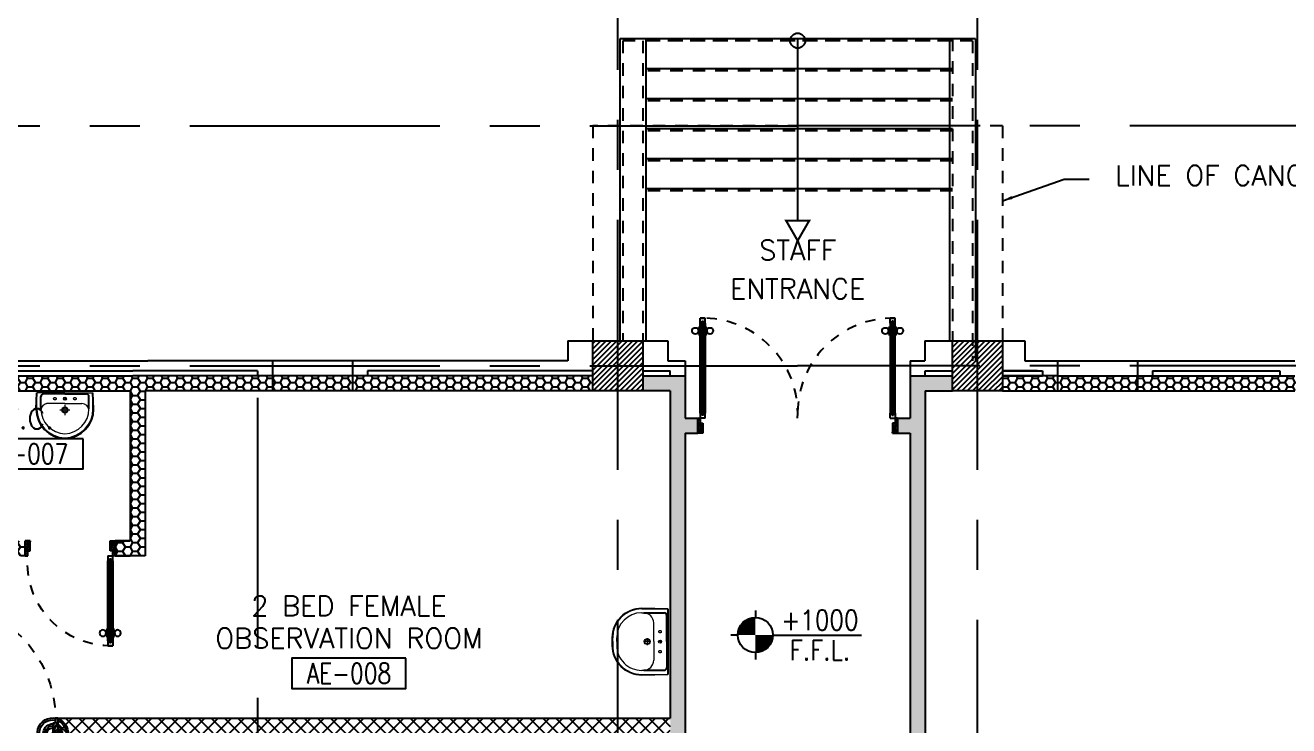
# Model space of a CAD drawing. Extents: x 417866.9 to 417960.2, y 43448 to 43538.2.
# Drawn here: x 417881.97 to 417894.61, y 43522.09 to 43529.1 of the extents above; entities that cross this region are included whole.
import ezdxf
from ezdxf.enums import TextEntityAlignment as Align

# ---------------------------------------------------------------- set-up
doc = ezdxf.new("R2010")
doc.units = 0
doc.header["$MEASUREMENT"] = 0
doc.header["$PDMODE"] = 3
doc.header["$PDSIZE"] = 0.1
for name, pattern in [('CENTERX2', [4, 2.5, -0.5, 0.5, -0.5]), ('DASHED', [0.75, 0.5, -0.25]), ('HIDDEN', [0.375, 0.25, -0.125]), ('HIDDEN2', [0.1875, 0.125, -0.0625])]:
    doc.linetypes.add(name, pattern=pattern)
doc.layers.get('0').update_dxf_attribs({"linetype": 'CONTINUOUS'})
doc.layers.get('DEFPOINTS').update_dxf_attribs({"linetype": 'CONTINUOUS'})
for name, color, linetype in [('AX-DIM', 4, 'CONTINUOUS'), ('AXES', 11, 'CENTERX2'), ('CANOPY-LN', 3, 'CONTINUOUS'), ('COL', 2, 'CONTINUOUS'), ('DOOR', 4, 'CONTINUOUS'), ('DOOR-DIM', 3, 'CONTINUOUS'), ('FIX', 3, 'CONTINUOUS'), ('HAT', 8, 'CONTINUOUS'), ('INSUL', 7, 'CONTINUOUS'), ('LEV-PL', 4, 'CONTINUOUS'), ('PART', 9, 'CONTINUOUS'), ('RM-BOX', 2, 'CONTINUOUS'), ('RM-NAME', 2, 'CONTINUOUS'), ('RM-NO', 2, 'CONTINUOUS'), ('STR', 5, 'CONTINUOUS'), ('WALL', 2, 'CONTINUOUS'), ('WallType', 11, 'CONTINUOUS'), ('WallType2', 3, 'CONTINUOUS'), ('WIN', 5, 'CONTINUOUS')]:
    doc.layers.add(name, color=color, linetype=linetype)
doc.styles.add('ROMANS', font='ROMANS.shx', dxfattribs={"width": 0.6})
doc.styles.add('S', font='ROMANS.SHX')
doc.dimstyles.new('STANDARD in', dxfattribs={"dimtxt": 0.2, "dimasz": 0.1, "dimexe": 0.07, "dimexo": 0.05, "dimgap": 0.1, "dimtad": 1, "dimdec": 0, "dimlfac": 1000, "dimzin": 0, "dimdsep": 46, "dimtxsty": 'ROMANS', "dimblk": 'ARCHTICK', "dimcen": 0.05, "dimdle": 0.05, "dimclrd": 4, "dimclre": 4, "dimclrt": 2, "dimadec": 0, "dimazin": 0, "dimtfac": 1, "dimtdec": 0, "dimtmove": 2, "dimatfit": 3, "dimfxl": 0, "dimtolj": 1, "dimtzin": 0, "dimarcsym": 0})
pattern_1 = [(0, (0, 0), (0.075, 0.04330127), [0.05, -0.1]), (120, (0, 0), (-0.074999999836, 0.043301270284), [0.05, -0.1]), (60, (0, 0), (1.64e-10, 0.086602540284), [-0.1, 0.05])]
pattern_2 = [(0, (0, 0), (0.075, 0.04330127), [0.05, -0.1]), (120, (0, 0), (-0.074999999836, 0.043301270284), [0.05, -0.1]), (60, (0, 0), (1.64e-10, 0.086602540284), [-0.1, 0.05])]

# ---------------------------------------------------------------- blocks, each defined once
blk = doc.blocks.new('A$C010A25D0')
at = {"layer": 'DOOR', "color": 0, "linetype": 'ByBlock'}
for p, q in [((0, 2031), (0, 1981)), ((0, 1981), (0, 2031)), ((50, 2031), (0, 2031)), ((50, 2031), (50, 2014)), ((83, 2031), (83, 2038)), ((173, 2038), (83, 2038)), ((95, 2038), (95, 2047)), ((95, 2047), (160, 2047)), ((95, 2038), (160, 2038)), ((160, 2038), (160, 2047)), ((173, 2031), (173, 2038)), ((950, 2014), (950, 2031)), ((950, 2031), (1000, 2031)), ((1000, 2056), (1000, 2031)), ((1000, 2056), (1150, 2056)), ((1000, 1981), (1000, 2031)), ((1000, 2031), (1050, 2031)), ((1050, 2031), (1050, 2006)), ((1150, 2006), (1150, 2056)), ((50, 1981), (0, 1981)), ((30, 2014), (30, 1998)), ((50, 2014), (30, 2014)), ((50, 1998), (30, 1998)), ((50, 1998), (50, 1981)), ((83, 1981), (83, 1974)), ((173, 1974), (83, 1974)), ((95, 1974), (95, 1965)), ((95, 1974), (160, 1974)), ((95, 1965), (160, 1965)), ((160, 1974), (160, 1965)), ((173, 1981), (173, 1974)), ((970, 2014), (950, 2014)), ((950, 1981), (950, 1998)), ((950, 1998), (970, 1998)), ((1000, 1981), (950, 1981)), ((970, 1998), (970, 2014)), ((1050, 2006), (1150, 2006)), ((50, 131), (0, 131)), ((0, 131), (0, 81)), ((0, 81), (0, 131)), ((50, 114), (50, 131)), ((173, 138), (83, 138)), ((83, 131), (83, 138)), ((95, 147), (160, 147)), ((95, 138), (95, 147)), ((95, 138), (160, 138)), ((160, 138), (160, 147)), ((173, 131), (173, 138)), ((1000, 131), (950, 131)), ((950, 131), (950, 114)), ((1000, 131), (1000, 81)), ((50, 81), (0, 81)), ((50, 114), (30, 114)), ((30, 98), (30, 114)), ((50, 98), (30, 98)), ((50, 81), (50, 98)), ((83, 81), (83, 74)), ((173, 74), (83, 74)), ((95, 74), (160, 74)), ((95, 74), (95, 65)), ((95, 65), (160, 65)), ((160, 74), (160, 65)), ((173, 81), (173, 74)), ((950, 114), (970, 114)), ((970, 98), (950, 98)), ((950, 98), (950, 81)), ((950, 81), (1000, 81)), ((970, 114), (970, 98)), ((1000, 56), (1000, 81)), ((1000, 81), (1050, 81)), ((1000, 56), (1150, 56)), ((1050, 81), (1050, 106)), ((1050, 106), (1150, 106)), ((1150, 106), (1150, 56))]:
    blk.add_line(p, q, dxfattribs=at)
at = {"layer": 'DOOR', "linetype": 'ByBlock'}
for p, q in [((950, 2031), (50, 2031)), ((950, 2014), (50, 2014)), ((950, 1998), (50, 1998)), ((50, 1981), (950, 1981)), ((50, 131), (950, 131)), ((950, 114), (50, 114)), ((950, 98), (50, 98)), ((950, 81), (50, 81)), ((1150, 56), (1000, 56))]:
    blk.add_line(p, q, dxfattribs=at)
at = {"layer": 'DOOR', "color": 9, "linetype": 'ByBlock'}
for p, q in [((1150, 2006), (1037, 2056)), ((1150, 2006), (1110, 2056)), ((1150, 2006), (1050, 2019)), ((1150, 106), (1037, 56)), ((1150, 106), (1050, 93)), ((1150, 106), (1110, 56))]:
    blk.add_line(p, q, dxfattribs=at)
at = {"layer": 'DOOR', "color": 0, "linetype": 'ByBlock'}
for centre in [(128, 2079), (128, 1932), (128, 179), (128, 32)]:
    blk.add_circle(centre, 32.4, dxfattribs=at)
at = {"layer": 'DOOR', "linetype": 'HIDDEN', "ltscale": 0.5}
for centre, start, end in [((951, 2006), 178.494, 272.9568), ((951, 106), 87.0432, 181.506)]:
    blk.add_arc(centre, 951, start, end, dxfattribs=at)
at = {"layer": 'DOOR', "color": 9, "linetype": 'ByBlock'}
for centre, radius, start, end in [((1150, 2006), 154, 161.1053, 166.2858), ((1150, 2006), 134, 158.1598, 169.28), ((1150, 2006), 114, 154.0838, 167.3774), ((1150, 2006), 94.4, 148.0182, 180), ((1150, 2006), 74.4, 137.7764, 180), ((1150, 2006), 54.4, 113.2074, 180), ((1150, 2006), 34.4, 90, 180), ((1150, 2006), 14.4, 90, 180), ((1150, 106), 154, 193.7142, 198.8947), ((1150, 106), 134, 190.72, 201.8402), ((1150, 106), 114, 192.6226, 205.9162), ((1150, 106), 94.4, 180, 211.9818), ((1150, 106), 74.4, 180, 222.2236), ((1150, 106), 54.4, 180, 246.7926), ((1150, 106), 34.4, 180, 270), ((1150, 106), 14.4, 180, 270)]:
    blk.add_arc(centre, radius, start, end, dxfattribs=at)
at = {"layer": 'WALL'}
blk.add_line((1000, 56), (1150, 56), dxfattribs=at)
blk = doc.blocks.new('*X55')
at = {"color": 0}
for p, q in [((80579, 69548), (81032, 70001)), ((80579, 69601), (80979, 70001)), ((80579, 69654), (80926, 70001)), ((80579, 69707), (80873, 70001)), ((80579, 69760), (80820, 70001)), ((80579, 69814), (80767, 70001)), ((80579, 69867), (80714, 70001)), ((80579, 69920), (80661, 70001)), ((80579, 69973), (80608, 70001)), ((80585, 69501), (81079, 69995)), ((80638, 69501), (81079, 69942)), ((80691, 69501), (81079, 69889)), ((80744, 69501), (81079, 69836)), ((80797, 69501), (81079, 69783)), ((80850, 69501), (81079, 69730)), ((80903, 69501), (81079, 69677)), ((80956, 69501), (81079, 69624)), ((81009, 69501), (81079, 69571)), ((81062, 69501), (81079, 69518))]:
    blk.add_line(p, q, dxfattribs=at)
blk = doc.blocks.new('*X125')
at = {"color": 0}
for p, q in [((196689, 69515), (197174, 70001)), ((196689, 69568), (197121, 70001)), ((196689, 69621), (197068, 70001)), ((196689, 69675), (197015, 70001)), ((196689, 69728), (196962, 70001)), ((196689, 69781), (196909, 70001)), ((196689, 69834), (196856, 70001)), ((196689, 69887), (196803, 70001)), ((196689, 69940), (196750, 70001)), ((196689, 69993), (196697, 70001)), ((196727, 69501), (197189, 69962)), ((196780, 69501), (197189, 69909)), ((196833, 69501), (197189, 69856)), ((196886, 69501), (197189, 69803)), ((196939, 69501), (197189, 69750)), ((196992, 69501), (197189, 69697)), ((197045, 69501), (197189, 69644)), ((197098, 69501), (197189, 69591)), ((197151, 69501), (197189, 69538))]:
    blk.add_line(p, q, dxfattribs=at)
blk = doc.blocks.new('_ARCHTICK')
at = {"color": 0, "linetype": 'ByBlock', "const_width": 0.15}
blk.add_lwpolyline([(-0.5, -0.5), (0.5, 0.5)], dxfattribs=at)
blk = doc.blocks.new('*D434')
at = {"layer": 'AX-DIM', "color": 4, "lineweight": -2}
for p, q in [((417873.497, 43534.597), (417873.497, 43537.15)), ((417948.187, 43526.662), (417948.187, 43537.15)), ((417873.447, 43537.08), (417948.237, 43537.08))]:
    blk.add_line(p, q, dxfattribs=at)
at = {"layer": 'DEFPOINTS', "color": 0}
for p in [(417948.187, 43537.08), (417873.497, 43534.547), (417948.187, 43526.612)]:
    blk.add_point(p, dxfattribs=at)
at = {"layer": 'AX-DIM', "color": 4, "lineweight": -2, "xscale": 0.1, "yscale": 0.1, "zscale": 0.1, "rotation": 180}
blk.add_blockref('_ARCHTICK', (417873.497, 43537.08), dxfattribs=at)
at = {"layer": 'AX-DIM', "color": 4, "lineweight": -2, "xscale": 0.1, "yscale": 0.1, "zscale": 0.1}
blk.add_blockref('_ARCHTICK', (417948.187, 43537.08), dxfattribs=at)
at = {"layer": 'AX-DIM', "color": 2, "insert": (417910.842, 43537.28), "char_height": 0.2, "attachment_point": 5, "style": 'ROMANS'}
blk.add_mtext('\\A1;74690', dxfattribs=at)
blk = doc.blocks.new('RM1')
at = {"layer": 'RM-BOX'}
blk.add_lwpolyline([(570, -200), (-570, -200), (-570, -500), (570, -500)], close=True, dxfattribs=at)
at = {"layer": 'RM-NAME', "style": 'ROMANS'}
for tag, p in [('ROOMNAME1', (0, 324)), ('ROOMNAME2', (0, 0))]:
    blk.add_attdef(tag, text='', height=200, dxfattribs=at).set_placement(p, align=Align.MIDDLE)
at = {"layer": 'RM-NO', "style": 'ROMANS', "width": 0.8}
blk.add_attdef('ROOMNO', text='', height=200, dxfattribs=at).set_placement((0, -350), align=Align.MIDDLE)
blk = doc.blocks.new('LAV1')
at = {"layer": 'FIX', "linetype": 'DASHED', "lineweight": 20, "ltscale": 0.05}
for p, q in [((0, 170), (0, 270)), ((0, 170), (0, 270)), ((50, 220), (-50, 220))]:
    blk.add_line(p, q, dxfattribs=at)
at = {"layer": 'FIX', "linetype": 'ByBlock', "ltscale": 0.3}
for p, q in [((-287, 210), (-280, 50)), ((-240, 210), (-240, 85)), ((240, 210), (240, 85)), ((287, 210), (280, 50)), ((0, 60), (-215, 60)), ((0, 60), (215, 60))]:
    blk.add_line(p, q, dxfattribs=at)
at = {"layer": 'FIX', "linetype": 'Continuous', "lineweight": 20}
for p, q in [((-280, 210), (-280, 50)), ((0, 155), (-170, 155)), ((0, 155), (170, 155)), ((280, 210), (280, 50)), ((0, 50), (-280, 50)), ((0, 50), (-247, 50)), ((0, 50), (280, 50)), ((0, 50), (247, 50))]:
    blk.add_line(p, q, dxfattribs=at)
at = {"layer": 'FIX', "lineweight": 20}
for p, q in [((16, 107), (-15, 107)), ((0, 92), (0, 123))]:
    blk.add_line(p, q, dxfattribs=at)
for centre, radius in [((0, 220), 29.5), ((0, 220), 22.5), ((0, 107), 15.5)]:
    blk.add_circle(centre, radius, dxfattribs=at)
at = {"layer": 'FIX', "linetype": 'HIDDEN', "lineweight": 20, "ltscale": 0.05}
for centre in [(-100, 107), (100, 107)]:
    blk.add_circle(centre, 12.4, dxfattribs=at)
at = {"layer": 'FIX', "linetype": 'ByBlock', "ltscale": 0.3}
for centre, radius, start, end in [((5, 212), 292, 90.9964, 180.3903), ((-5, 212), 292, 359.6097, 89.0036), ((-215, 85), 25, 180, 270), ((215, 85), 25, 270, 0)]:
    blk.add_arc(centre, radius, start, end, dxfattribs=at)
at = {"layer": 'FIX', "linetype": 'Continuous', "lineweight": 20}
for centre, radius, start, end in [((5, 212), 285, 91.0202, 180.4), ((5, 212), 245, 91.1813, 180.4657), ((-5, 212), 285, 359.6, 88.9798), ((-5, 212), 245, 359.5343, 88.8187), ((-170, 225), 70, 180, 270), ((170, 225), 70, 270, 0)]:
    blk.add_arc(centre, radius, start, end, dxfattribs=at)
blk = doc.blocks.new('LEV1')
at = {"layer": 'LEV-PL'}
for p, q in [((0, 245), (0, 175)), ((-175, 0), (-245, 0)), ((175, 0), (1061, 0)), ((0, -175), (0, -245))]:
    blk.add_line(p, q, dxfattribs=at)
at = {"layer": 'LEV-PL', "const_width": 175}
for points in [[(-88, 0, -0.414214), (0, 88, -1)], [(88, 0, -0.414214), (0, -88, -1)]]:
    blk.add_lwpolyline(points, format="xyb", dxfattribs=at)
at = {"layer": 'LEV-PL'}
blk.add_circle((0, 0), 175, dxfattribs=at)
at = {"layer": 'LEV-PL', "color": 4, "style": 'S', "width": 0.85}
for tag, p in [('+0000', (646, 50)), ('F.F.L.', (646, -250))]:
    blk.add_attdef(tag, text='', height=200, dxfattribs=at).set_placement(p, align=Align.CENTER)
blk = doc.blocks.new('LAV-003')
at = {"layer": 'FIX', "linetype": 'ByBlock'}
blk.add_line((-328, -25), (328, -25), dxfattribs=at)
at = {"layer": 'FIX', "linetype": 'Continuous', "lineweight": 20}
for p, q in [((-328, -285), (-328, -25)), ((328, -285), (328, -25)), ((0, -165), (-187, -165)), ((0, -165), (187, -165)), ((-288, -285), (-288, -265)), ((287, -285), (287, -265)), ((0, -535), (-38, -535)), ((0, -575), (-38, -575)), ((0, -535), (38, -535)), ((0, -575), (38, -575))]:
    blk.add_line(p, q, dxfattribs=at)
at = {"layer": 'FIX', "linetype": 'ByBlock', "ltscale": 0.3}
for p, q in [((-288, -265), (-288, -60)), ((0, -35), (-262, -35)), ((0, -35), (262, -35)), ((287, -265), (287, -60))]:
    blk.add_line(p, q, dxfattribs=at)
at = {"layer": 'FIX', "lineweight": 20}
for p, q in [((-16, -101), (15, -101)), ((0, -85), (0, -116))]:
    blk.add_line(p, q, dxfattribs=at)
at = {"layer": 'FIX', "linetype": 'DASHED', "lineweight": 20, "ltscale": 0.04}
for p, q in [((-36, -230), (37, -230)), ((0, -194), (0, -266))]:
    blk.add_line(p, q, dxfattribs=at)
at = {"layer": 'FIX', "linetype": 'Continuous', "lineweight": 20}
blk.add_lwpolyline([(295, -25), (0, -25), (-328, -25), (-334, -285, 0.414214), (-38, -582), (0, -582), (38, -582, 0.414214), (334, -285), (328, -25), (0, -25)], format="xyb", dxfattribs=at)
at = {"layer": 'FIX', "linetype": 'HIDDEN', "lineweight": 20, "ltscale": 0.05}
for centre in [(-100, -101), (100, -101)]:
    blk.add_circle(centre, 12.4, dxfattribs=at)
at = {"layer": 'FIX', "lineweight": 20}
for centre, radius in [((0, -101), 15.5), ((0, -230), 29.5), ((0, -230), 22.5)]:
    blk.add_circle(centre, radius, dxfattribs=at)
at = {"layer": 'FIX', "linetype": 'ByBlock', "ltscale": 0.3}
for centre, start, end in [((-262, -60), 90, 180), ((262, -60), 0, 90)]:
    blk.add_arc(centre, 25, start, end, dxfattribs=at)
at = {"layer": 'FIX', "linetype": 'Continuous', "lineweight": 20}
for centre, radius, start, end in [((-187, -265), 100, 90, 180), ((187, -265), 100, 0, 90), ((-38, -285), 290, 180, 270), ((-38, -285), 250, 180, 270), ((38, -285), 290, 270, 0), ((38, -285), 250, 270, 0)]:
    blk.add_arc(centre, radius, start, end, dxfattribs=at)
blk = doc.blocks.new('DOOR100')
at = {"layer": 'DOOR', "color": 7, "linetype": 'ByBlock'}
for p, q in [((-75, 1250), (-75, 1300)), ((-75, 1300), (-25, 1300)), ((-25, 1300), (-75, 1300)), ((-58, 1250), (-58, 1270)), ((-42, 1270), (-58, 1270)), ((-42, 1250), (-42, 1270)), ((-25, 1250), (-25, 1300)), ((-91, 1205), (-91, 1140)), ((-82, 1205), (-91, 1205)), ((-82, 1140), (-91, 1140)), ((-82, 1128), (-82, 1218)), ((-75, 1218), (-82, 1218)), ((-82, 1205), (-82, 1140)), ((-58, 1250), (-75, 1250)), ((-25, 1250), (-42, 1250)), ((-25, 1218), (-18, 1218)), ((-18, 1128), (-18, 1218)), ((-18, 1205), (-18, 1140)), ((-18, 1205), (-9, 1205)), ((-18, 1140), (-9, 1140)), ((-9, 1205), (-9, 1140)), ((-75, 1128), (-82, 1128)), ((-25, 1128), (-18, 1128)), ((-1200, 0), (-1200, 150)), ((-1200, 150), (-1175, 150)), ((-1200, 150), (-1200, 0)), ((-1175, 150), (-1175, 100)), ((-75, 200), (-58, 200)), ((-75, 150), (-75, 200)), ((-75, 150), (-25, 150)), ((-58, 200), (-58, 180)), ((-58, 180), (-42, 180)), ((-42, 200), (-25, 200)), ((-42, 180), (-42, 200)), ((-25, 200), (-25, 150)), ((0, 150), (-25, 150)), ((-25, 150), (-25, 100)), ((0, 0), (0, 150)), ((0, 150), (0, 0)), ((-1150, 0), (-1200, 114)), ((-1150, 0), (-1200, 40)), ((-1150, 0), (-1200, 0)), ((-1175, 100), (-1150, 100)), ((-1150, 0), (-1163, 100)), ((-1150, 100), (-1150, 0)), ((-50, 0), (0, 114)), ((-50, 100), (-50, 0)), ((-50, 0), (-37, 100)), ((-25, 100), (-50, 100)), ((-50, 0), (0, 40)), ((-50, 0), (0, 0))]:
    blk.add_line(p, q, dxfattribs=at)
at = {"layer": 'DOOR', "linetype": 'ByBlock'}
for p, q in [((-75, 1250), (-75, 200)), ((-58, 200), (-58, 1250)), ((-42, 200), (-42, 1250)), ((-25, 200), (-25, 1250))]:
    blk.add_line(p, q, dxfattribs=at)
at = {"layer": 'DOOR', "color": 7, "linetype": 'ByBlock'}
for centre in [(-124, 1173), (24, 1173)]:
    blk.add_circle(centre, 32.4, dxfattribs=at)
at = {"layer": 'DOOR', "linetype": 'HIDDEN', "ltscale": 0.5}
blk.add_arc((-25, 150), 1150, 90, 180, dxfattribs=at)
at = {"layer": 'DOOR', "color": 7, "linetype": 'ByBlock'}
for centre, radius, start, end in [((-1150, 0), 154, 103.7142, 108.8947), ((-1150, 0), 134, 100.72, 111.8402), ((-50, 0), 134, 68.1598, 79.28), ((-50, 0), 154, 71.1053, 76.2858), ((-1150, 0), 94.4, 90, 121.9818), ((-1150, 0), 74.4, 90, 132.2236), ((-1150, 0), 54.4, 90, 156.7926), ((-1150, 0), 34.4, 90, 180), ((-1150, 0), 14.4, 90, 180), ((-50, 0), 94.4, 58.0182, 90), ((-50, 0), 74.4, 47.7764, 90), ((-50, 0), 54.4, 23.2074, 90), ((-50, 0), 34.4, 0, 90), ((-50, 0), 14.4, 0, 90), ((-50, 0), 114, 64.0838, 77.3774)]:
    blk.add_arc(centre, radius, start, end, dxfattribs=at)
blk = doc.blocks.new('DOOR90')
at = {"layer": 'DOOR', "color": 7, "linetype": 'ByBlock'}
for p, q in [((-150, 0), (0, 0)), ((-150, 0), (-150, -25)), ((0, -50), (-114, 0)), ((0, -50), (-40, 0)), ((0, -50), (0, 0)), ((-1000, -25), (-1050, -25)), ((-1050, -75), (-1050, -25)), ((-1050, -25), (-1050, -75)), ((-1000, -75), (-1050, -75)), ((-1000, -42), (-1020, -42)), ((-1020, -42), (-1020, -58)), ((-1000, -58), (-1020, -58)), ((-1000, -25), (-1000, -42)), ((-1000, -58), (-1000, -75)), ((-878, -18), (-968, -18)), ((-968, -25), (-968, -18)), ((-968, -75), (-968, -82)), ((-878, -82), (-968, -82)), ((-955, -9), (-890, -9)), ((-955, -18), (-955, -9)), ((-955, -18), (-890, -18)), ((-955, -82), (-890, -82)), ((-955, -82), (-955, -91)), ((-955, -91), (-890, -91)), ((-890, -18), (-890, -9)), ((-890, -82), (-890, -91)), ((-878, -25), (-878, -18)), ((-878, -75), (-878, -82)), ((-200, -25), (-150, -25)), ((-200, -42), (-200, -25)), ((-180, -42), (-200, -42)), ((-200, -58), (-180, -58)), ((-200, -75), (-200, -58)), ((-150, -75), (-200, -75)), ((-180, -58), (-180, -42)), ((-150, -25), (-100, -25)), ((-150, -75), (-150, -25)), ((-100, -25), (-100, -50)), ((0, -50), (-100, -37)), ((-100, -50), (0, -50)), ((-150, -875), (-100, -875)), ((-150, -900), (-150, -875)), ((0, -850), (-114, -900)), ((-100, -875), (-100, -850)), ((0, -850), (-100, -863)), ((-100, -850), (0, -850)), ((0, -850), (-40, -900)), ((0, -850), (0, -900)), ((-150, -900), (0, -900)), ((0, -900), (-150, -900))]:
    blk.add_line(p, q, dxfattribs=at)
at = {"layer": 'DOOR', "linetype": 'ByBlock'}
for p, q in [((-200, -25), (-1000, -25)), ((-200, -42), (-1000, -42)), ((-200, -58), (-1000, -58)), ((-1000, -75), (-200, -75))]:
    blk.add_line(p, q, dxfattribs=at)
at = {"layer": 'DOOR', "color": 7, "linetype": 'ByBlock'}
for centre in [(-923, 24), (-923, -124)]:
    blk.add_circle(centre, 32.4, dxfattribs=at)
for centre, radius, start, end in [((0, -50), 154, 161.1053, 166.2858), ((0, -50), 94.4, 148.0182, 180), ((0, -50), 134, 158.1598, 169.28), ((0, -50), 114, 154.0838, 167.3774), ((0, -50), 74.4, 137.7764, 180), ((0, -50), 54.4, 113.2074, 180), ((0, -50), 34.4, 90, 180), ((0, -50), 14.4, 90, 180), ((0, -850), 134, 190.72, 201.8402), ((0, -850), 94.4, 180, 211.9818), ((0, -850), 74.4, 180, 222.2236), ((0, -850), 54.4, 180, 246.7926), ((0, -850), 34.4, 180, 270), ((0, -850), 14.4, 180, 270), ((0, -850), 154, 193.7142, 198.8947)]:
    blk.add_arc(centre, radius, start, end, dxfattribs=at)
at = {"layer": 'DOOR', "linetype": 'HIDDEN', "ltscale": 0.5}
blk.add_arc((-222, -50), 828, 178.2701, 275.003, dxfattribs=at)

msp = doc.modelspace()

# ---------------------------------------------------------------- hatches: boundary and pattern name
at = {"layer": 'WallType'}
h = msp.add_hatch(dxfattribs=at)
h.set_pattern_fill('ANSI37', color=256, scale=0.75, style=0)
h.set_pattern_definition([(45, (0, 0), (-0.066291260736, 0.066291260736), []), (135, (0, 0), (-0.066291260736, -0.066291260736), [])])
h.paths.add_polyline_path([(417888.4216, 43522.1693), (417882.2966, 43522.1693), (417882.2966, 43522.0193), (417883.0216, 43522.0193), (417883.0216, 43521.8684), (417883.1716, 43521.8684), (417883.1716, 43522.0193), (417888.4216, 43522.0193)])
at = {"layer": 'WallType2'}
h = msp.add_hatch(dxfattribs=at)
h.set_pattern_fill('HONEY', color=256, scale=0.4, style=0)
h.set_pattern_definition(pattern_2)
h.paths.add_polyline_path([(417884.4716, 43525.5943), (417883.0466, 43525.5943), (417880.9466, 43525.5943), (417880.9466, 43525.4443), (417883.0216, 43525.4443), (417884.4716, 43525.4443)])
h = msp.add_hatch(dxfattribs=at)
h.set_pattern_fill('HONEY', color=256, scale=0.4, style=0)
h.set_pattern_definition(pattern_2)
edge = h.paths.add_edge_path()
edge.add_line((417888.5716, 43524.6634), (417888.5716, 43525.0193))
edge.add_line((417888.5716, 43525.0193), (417888.6966, 43525.0193))
edge.add_line((417888.6966, 43525.0193), (417888.6966, 43525.1693))
edge.add_line((417888.6966, 43525.1693), (417888.5716, 43525.1693))
edge.add_line((417888.5716, 43525.1693), (417888.5716, 43525.5943))
edge.add_line((417888.5716, 43525.5943), (417888.1466, 43525.5943))
edge.add_line((417888.1466, 43525.5943), (417888.1466, 43525.4443))
edge.add_line((417888.1466, 43525.4443), (417888.4216, 43525.4443))
edge.add_line((417888.4216, 43525.4443), (417888.4216, 43522.1693))
edge.add_line((417888.4216, 43522.1693), (417888.4216, 43518.5943))
edge.add_line((417888.4216, 43518.5943), (417888.4216, 43518.3943))
edge.add_line((417888.4216, 43518.3943), (417888.1466, 43518.3943))
edge.add_line((417888.1466, 43518.3943), (417888.1466, 43518.2443))
edge.add_line((417888.1466, 43518.2443), (417888.4216, 43518.2443))
edge.add_line((417888.4216, 43518.2443), (417888.4216, 43517.2572))
edge.add_line((417888.4216, 43517.2572), (417888.4216, 43514.3451))
edge.add_line((417888.4216, 43514.3451), (417888.4216, 43513.7693))
edge.add_line((417888.4216, 43513.7693), (417887.6337, 43513.7693))
edge.add_line((417887.6337, 43513.7693), (417885.2716, 43513.7693))
edge.add_line((417885.2716, 43513.7693), (417885.2716, 43513.6193))
edge.add_line((417885.2716, 43513.6193), (417885.9216, 43513.6193))
edge.add_line((417885.9216, 43513.6193), (417885.9216, 43511.5443))
edge.add_line((417885.9216, 43511.5443), (417883.1716, 43511.5443))
edge.add_line((417883.1716, 43511.5443), (417883.1716, 43512.5693))
edge.add_line((417883.1716, 43512.5693), (417883.0216, 43512.5693))
edge.add_line((417883.0216, 43512.5693), (417883.0216, 43511.2443))
edge.add_line((417883.0216, 43511.2443), (417883.1716, 43511.2443))
edge.add_line((417883.1716, 43511.2443), (417883.1716, 43511.3943))
edge.add_line((417883.1716, 43511.3943), (417886.2216, 43511.3943))
edge.add_line((417886.2216, 43511.3943), (417886.2216, 43511.5443))
edge.add_line((417886.2216, 43511.5443), (417886.0716, 43511.5443))
edge.add_line((417886.0716, 43511.5443), (417886.0716, 43513.6193))
edge.add_line((417886.0716, 43513.6193), (417888.4216, 43513.6193))
edge.add_line((417888.4216, 43513.6193), (417888.4216, 43512.2477))
edge.add_line((417888.4216, 43512.2477), (417888.4216, 43512.2477))
edge.add_ellipse((417888.3486, 43512.2477), major_axis=(-0.0516, 0.0516), ratio=1, start_angle=225, end_angle=225.01672, ccw=False)
edge.add_line((417888.4216, 43512.2477), (417888.4216, 43511.986))
edge.add_line((417888.4216, 43511.986), (417888.4216, 43511.986))
edge.add_ellipse((417888.3486, 43511.986), major_axis=(0.0516, 0.0516), ratio=1, start_angle=314.98328, end_angle=315, ccw=False)
edge.add_line((417888.4216, 43511.986), (417888.4216, 43511.5443))
edge.add_line((417888.4216, 43511.5443), (417888.1466, 43511.5443))
edge.add_line((417888.1466, 43511.5443), (417888.1466, 43511.3943))
edge.add_line((417888.1466, 43511.3943), (417888.4216, 43511.3943))
edge.add_line((417888.4216, 43511.3943), (417888.4216, 43511.1943))
edge.add_line((417888.4216, 43511.1943), (417888.1466, 43511.1943))
edge.add_line((417888.1466, 43511.1943), (417888.1466, 43511.0443))
edge.add_line((417888.1466, 43511.0443), (417888.4216, 43511.0443))
edge.add_line((417888.4216, 43511.0443), (417888.4216, 43507.7693))
edge.add_line((417888.4216, 43507.7693), (417887.2966, 43507.7693))
edge.add_line((417887.2966, 43507.7693), (417883.1716, 43507.7693))
edge.add_line((417883.1716, 43507.7693), (417883.1716, 43510.0443))
edge.add_line((417883.1716, 43510.0443), (417883.0216, 43510.0443))
edge.add_line((417883.0216, 43510.0443), (417883.0216, 43508.9693))
edge.add_line((417883.0216, 43508.9693), (417882.8841, 43508.9693))
edge.add_line((417882.8841, 43508.9693), (417882.8841, 43508.8193))
edge.add_line((417882.8841, 43508.8193), (417883.0216, 43508.8193))
edge.add_line((417883.0216, 43508.8193), (417883.0216, 43507.6193))
edge.add_line((417883.0216, 43507.6193), (417886.6216, 43507.6193))
edge.add_line((417886.6216, 43507.6193), (417886.6216, 43507.3943))
edge.add_line((417886.6216, 43507.3943), (417886.7716, 43507.3943))
edge.add_line((417886.7716, 43507.3943), (417886.7716, 43507.6193))
edge.add_line((417886.7716, 43507.6193), (417888.5716, 43507.6193))
edge.add_line((417888.5716, 43507.6193), (417888.5716, 43508.8193))
edge.add_line((417888.5716, 43508.8193), (417888.7966, 43508.8193))
edge.add_line((417888.7966, 43508.8193), (417888.7966, 43508.9693))
edge.add_line((417888.7966, 43508.9693), (417888.5716, 43508.9693))
edge.add_line((417888.5716, 43508.9693), (417888.5716, 43524.6634))
h = msp.add_hatch(dxfattribs=at)
h.set_pattern_fill('HONEY', color=256, scale=0.4, style=0)
h.set_pattern_definition(pattern_2)
h.paths.add_polyline_path([(417885.2716, 43525.5943), (417884.4716, 43525.5943), (417884.4716, 43525.4443), (417885.2716, 43525.4443)])
h = msp.add_hatch(dxfattribs=at)
h.set_pattern_fill('HONEY', color=256, scale=0.4, style=0)
h.set_pattern_definition(pattern_2)
h.paths.add_polyline_path([(417887.6466, 43525.5943), (417885.2716, 43525.5943), (417885.2716, 43525.4443), (417887.6466, 43525.4443)])
h = msp.add_hatch(dxfattribs=at)
h.set_pattern_fill('HONEY', color=256, scale=0.4, style=0)
h.set_pattern_definition(pattern_1)
h.paths.add_polyline_path([(417890.9716, 43525.4443), (417891.2466, 43525.4443), (417891.2466, 43525.5943), (417890.8216, 43525.5943), (417890.8216, 43525.1693), (417890.6966, 43525.1693), (417890.6966, 43525.0193), (417890.8216, 43525.0193), (417890.8216, 43516.0193), (417892.0966, 43516.0193), (417892.5466, 43516.0193), (417892.5466, 43515.8693), (417892.6966, 43515.8693), (417892.6966, 43516.1693), (417890.9716, 43516.1693), (417890.9716, 43518.2443), (417891.2466, 43518.2443), (417891.2466, 43518.3943), (417890.9716, 43518.3943), (417890.9716, 43518.5943), (417891.2466, 43518.5943), (417891.2466, 43518.7443), (417890.9716, 43518.7443)])
h = msp.add_hatch(dxfattribs=at)
h.set_pattern_fill('HONEY', color=256, scale=0.4, style=0)
h.set_pattern_definition(pattern_1)
h.paths.add_polyline_path([(417892.2966, 43525.5943), (417891.7466, 43525.5943), (417891.7466, 43525.4443), (417892.2966, 43525.4443)])
h.paths.add_polyline_path([(417893.0966, 43525.5943), (417892.2966, 43525.5943), (417892.2966, 43525.4443), (417893.0966, 43525.4443)])
h = msp.add_hatch(dxfattribs=at)
h.set_pattern_fill('HONEY', color=256, scale=0.4, style=0)
h.set_pattern_definition(pattern_1)
h.paths.add_polyline_path([(417894.6678, 43525.5943), (417893.0966, 43525.5943), (417893.0966, 43525.4443), (417894.6678, 43525.4443)])
h.paths.add_polyline_path([(417895.4678, 43525.5943), (417894.6678, 43525.5943), (417894.6678, 43525.4443), (417895.4678, 43525.4443)])
h = msp.add_hatch(dxfattribs=at)
h.set_pattern_fill('HONEY', color=256, scale=0.4, style=0)
h.set_pattern_definition(pattern_2)
h.paths.add_polyline_path([(417881.9716, 43523.9443), (417880.9466, 43523.9443), (417880.9466, 43525.4443), (417880.7966, 43525.4443), (417880.7966, 43523.7943), (417881.5361, 43523.7943), (417881.9716, 43523.7943)])
h.paths.add_polyline_path([(417883.1716, 43525.4443), (417883.0216, 43525.4443), (417883.0216, 43523.9443), (417882.8716, 43523.9443), (417882.8716, 43523.7943), (417883.0216, 43523.7943), (417883.1716, 43523.7943)])

# ---------------------------------------------------------------- linework, layer by layer
at = {"layer": 'AXES'}
for p, q in [((417887.8966, 43448.6529), (417887.8966, 43537.5491)), ((417891.4966, 43448.6529), (417891.4966, 43537.5491)), ((417867.6171, 43528.0943), (417889.6966, 43528.0943)), ((417959.5194, 43528.0943), (417889.6966, 43528.0943)), ((417867.6171, 43525.6943), (417889.6966, 43525.6943)), ((417959.5194, 43525.6943), (417889.6966, 43525.6943)), ((417884.2966, 43466.8743), (417884.2966, 43525.4443))]:
    msp.add_line(p, q, dxfattribs=at)
at = {"layer": 'CANOPY-LN', "linetype": 'HIDDEN2'}
for p, q in [((417887.6466, 43528.0943), (417887.6466, 43525.9443)), ((417891.7466, 43528.0943), (417887.6466, 43528.0943)), ((417891.7466, 43528.0943), (417891.7466, 43525.9443))]:
    msp.add_line(p, q, dxfattribs=at)
at = {"layer": 'COL'}
for points in [[(417887.6466, 43525.4443), (417887.6466, 43525.9443), (417888.1466, 43525.9443), (417888.1466, 43525.4443)], [(417891.2466, 43525.4443), (417891.2466, 43525.9443), (417891.7466, 43525.9443), (417891.7466, 43525.4443)]]:
    msp.add_lwpolyline(points, close=True, dxfattribs=at)
at = {"layer": 'FIX', "color": 32, "linetype": 'ByBlock', "ltscale": 0.3}
for p, q in [((417882.0809, 43525.2613), (417882.0879, 43525.4213)), ((417882.1279, 43525.2613), (417882.1279, 43525.3863)), ((417882.3679, 43525.4113), (417882.1529, 43525.4113)), ((417882.3679, 43525.4113), (417882.5829, 43525.4113)), ((417882.6079, 43525.2613), (417882.6079, 43525.3863)), ((417882.6549, 43525.2613), (417882.6479, 43525.4213))]:
    msp.add_line(p, q, dxfattribs=at)
at = {"layer": 'FIX', "linetype": 'Continuous', "lineweight": 20}
for p, q in [((417882.0879, 43525.2613), (417882.0879, 43525.4213)), ((417882.3679, 43525.4213), (417882.0879, 43525.4213)), ((417882.3679, 43525.4213), (417882.1205, 43525.4213)), ((417882.3679, 43525.4213), (417882.6479, 43525.4213)), ((417882.3679, 43525.4213), (417882.6152, 43525.4213)), ((417882.6479, 43525.2613), (417882.6479, 43525.4213)), ((417882.3679, 43525.3163), (417882.1979, 43525.3163)), ((417882.3679, 43525.3163), (417882.5379, 43525.3163))]:
    msp.add_line(p, q, dxfattribs=at)
at = {"layer": 'FIX', "color": 32, "lineweight": 20}
for p, q in [((417882.3679, 43525.3794), (417882.3679, 43525.3483)), ((417882.3522, 43525.3638), (417882.3833, 43525.3638))]:
    msp.add_line(p, q, dxfattribs=at)
at = {"layer": 'FIX', "color": 32, "linetype": 'DASHED', "lineweight": 20, "ltscale": 0.05}
for p, q in [((417882.3183, 43525.2513), (417882.4183, 43525.2513)), ((417882.3683, 43525.3013), (417882.3683, 43525.2013)), ((417882.3683, 43525.3013), (417882.3683, 43525.2013))]:
    msp.add_line(p, q, dxfattribs=at)
at = {"layer": 'FIX', "lineweight": 20}
for centre, radius in [((417882.3679, 43525.3638), 0.0155), ((417882.3683, 43525.2513), 0.0295), ((417882.3683, 43525.2513), 0.0225)]:
    msp.add_circle(centre, radius, dxfattribs=at)
at = {"layer": 'FIX', "color": 32, "linetype": 'HIDDEN', "lineweight": 20, "ltscale": 0.05}
for centre in [(417882.2679, 43525.3638), (417882.4679, 43525.3638)]:
    msp.add_circle(centre, 0.0124, dxfattribs=at)
at = {"layer": 'FIX', "color": 32, "linetype": 'ByBlock', "ltscale": 0.3}
for centre, radius, start, end in [((417882.1529, 43525.3863), 0.025, 90, 180), ((417882.5829, 43525.3863), 0.025, 0, 90), ((417882.3729, 43525.2593), 0.2921, 179.60965, 269.00362), ((417882.3628, 43525.2593), 0.2921, 270.99638, 0.39035)]:
    msp.add_arc(centre, radius, start, end, dxfattribs=at)
at = {"layer": 'FIX', "linetype": 'Continuous', "lineweight": 20}
for centre, radius, start, end in [((417882.3729, 43525.2593), 0.2851, 179.60002, 268.97983), ((417882.3729, 43525.2593), 0.2451, 179.53434, 268.81866), ((417882.1979, 43525.2463), 0.07, 90, 180), ((417882.3628, 43525.2593), 0.2851, 271.02017, 0.39998), ((417882.3628, 43525.2593), 0.2451, 271.18134, 0.46566), ((417882.5379, 43525.2463), 0.07, 0, 90)]:
    msp.add_arc(centre, radius, start, end, dxfattribs=at)
at = {"layer": 'INSUL'}
for p, q in [((417880.9466, 43525.6443), (417883.0466, 43525.6443)), ((417884.2928, 43525.6443), (417883.0466, 43525.6443)), ((417884.2928, 43525.6443), (417884.2928, 43525.5943)), ((417887.6466, 43525.6443), (417885.3928, 43525.6443)), ((417885.3928, 43525.6443), (417885.3928, 43525.5943)), ((417888.1466, 43525.6443), (417888.4216, 43525.6443)), ((417888.1466, 43525.6443), (417888.4216, 43525.6443)), ((417888.1466, 43525.6443), (417888.4216, 43525.6443)), ((417888.4216, 43525.5943), (417888.4216, 43525.6443)), ((417888.4216, 43525.5943), (417888.4216, 43525.6443)), ((417888.4216, 43525.5943), (417888.4216, 43525.6443)), ((417888.4216, 43525.5943), (417888.4216, 43525.6443)), ((417890.9716, 43525.5943), (417890.9716, 43525.6443)), ((417890.9716, 43525.6443), (417891.2466, 43525.6443)), ((417890.9716, 43525.6443), (417891.2466, 43525.6443)), ((417890.9716, 43525.5943), (417890.9716, 43525.6443)), ((417890.9716, 43525.5943), (417890.9716, 43525.6443)), ((417891.7466, 43525.6443), (417892.1466, 43525.6443)), ((417892.0966, 43525.6443), (417891.7466, 43525.6443)), ((417892.1466, 43525.6443), (417892.1466, 43525.5943)), ((417893.2466, 43525.6443), (417894.5178, 43525.6443)), ((417893.2466, 43525.6443), (417893.2466, 43525.5943)), ((417894.5178, 43525.6443), (417894.5178, 43525.5943)), ((417880.9466, 43525.5943), (417883.0466, 43525.5943)), ((417884.4428, 43525.5943), (417883.0466, 43525.5943)), ((417887.6466, 43525.5943), (417885.2428, 43525.5943)), ((417888.1466, 43525.5943), (417888.4216, 43525.5943)), ((417888.1466, 43525.5943), (417888.4216, 43525.5943)), ((417888.1466, 43525.5943), (417888.5716, 43525.5943)), ((417890.8216, 43525.5943), (417891.2466, 43525.5943)), ((417890.9716, 43525.5943), (417891.2466, 43525.5943)), ((417891.7466, 43525.5943), (417892.1466, 43525.5943)), ((417892.2966, 43525.5943), (417891.7466, 43525.5943)), ((417893.0966, 43525.5943), (417894.6678, 43525.5943))]:
    msp.add_line(p, q, dxfattribs=at)
at = {"layer": 'STR'}
for p, q in [((417887.9166, 43528.9643), (417887.9166, 43525.9443)), ((417891.4766, 43528.9643), (417887.9166, 43528.9643)), ((417888.1766, 43528.9643), (417888.1766, 43525.9443)), ((417891.2466, 43528.9643), (417888.1766, 43528.9643)), ((417889.6966, 43528.9643), (417889.6966, 43527.1443)), ((417891.2166, 43528.9643), (417891.2166, 43525.9443)), ((417891.4766, 43528.9643), (417891.4766, 43525.7443)), ((417891.2466, 43528.6643), (417888.1766, 43528.6643)), ((417891.2466, 43528.6643), (417888.1766, 43528.6643)), ((417891.2466, 43528.3643), (417888.1766, 43528.3643)), ((417891.2466, 43528.3643), (417888.1766, 43528.3643)), ((417891.2466, 43528.0643), (417888.1766, 43528.0643)), ((417891.2466, 43528.0643), (417888.1766, 43528.0643)), ((417891.2466, 43527.7643), (417888.1766, 43527.7643)), ((417891.2466, 43527.7643), (417888.1766, 43527.7643)), ((417891.2466, 43527.4643), (417888.1766, 43527.4643)), ((417891.2466, 43527.4643), (417888.1766, 43527.4643))]:
    msp.add_line(p, q, dxfattribs=at)
at = {"layer": 'STR', "linetype": 'HIDDEN2'}
for p, q in [((417887.9466, 43528.9443), (417887.9466, 43525.9443)), ((417891.4466, 43528.9443), (417887.9466, 43528.9443)), ((417888.1466, 43528.9443), (417888.1466, 43525.9443)), ((417891.2466, 43528.9443), (417888.1466, 43528.9443)), ((417891.2466, 43528.9643), (417891.2466, 43525.9443)), ((417891.4466, 43528.9443), (417891.4466, 43525.7443)), ((417891.2466, 43528.6443), (417888.1466, 43528.6443)), ((417891.2466, 43528.6443), (417888.1466, 43528.6443)), ((417891.2466, 43528.3443), (417888.1466, 43528.3443)), ((417891.2466, 43528.3443), (417888.1466, 43528.3443)), ((417891.2466, 43528.0443), (417888.1466, 43528.0443)), ((417891.2466, 43528.0443), (417888.1466, 43528.0443)), ((417891.2466, 43527.7443), (417888.1466, 43527.7443)), ((417891.2466, 43527.7443), (417888.1466, 43527.7443)), ((417891.2466, 43527.4443), (417888.1466, 43527.4443)), ((417891.2466, 43527.4443), (417888.1466, 43527.4443))]:
    msp.add_line(p, q, dxfattribs=at)
at = {"layer": 'STR', "color": 2, "linetype": 'HIDDEN2'}
for p, q in [((417887.6466, 43528.0943), (417887.6466, 43525.9443)), ((417891.7466, 43528.0943), (417891.7466, 43525.9443))]:
    msp.add_line(p, q, dxfattribs=at)
at = {"layer": 'STR', "const_width": 0.0215}
msp.add_lwpolyline([(417889.8121, 43527.1443), (417889.5811, 43527.1443), (417889.6966, 43526.9443)], close=True, dxfattribs=at)
msp.add_lwpolyline([(417889.8121, 43527.1443), (417889.5811, 43527.1443), (417889.6966, 43526.9443)], close=True, dxfattribs=at)
msp.add_lwpolyline([(417889.8121, 43527.1443), (417889.5811, 43527.1443), (417889.6966, 43526.9443)], close=True, dxfattribs=at)
msp.add_lwpolyline([(417889.8121, 43527.1443), (417889.5811, 43527.1443), (417889.6966, 43526.9443)], close=True, dxfattribs=at)
at = {"layer": 'STR'}
msp.add_circle((417889.6966, 43528.9443), 0.075, dxfattribs=at)
msp.add_circle((417889.6966, 43528.9443), 0.075, dxfattribs=at)
at = {"layer": 'WALL'}
for p, q in [((417887.3966, 43525.9443), (417887.3966, 43525.7443)), ((417887.3966, 43525.9443), (417888.3966, 43525.9443)), ((417888.3966, 43525.9443), (417888.3966, 43525.7443)), ((417890.9678, 43525.9443), (417890.9678, 43525.7443)), ((417890.9678, 43525.9443), (417891.9678, 43525.9443)), ((417891.9678, 43525.9443), (417891.9678, 43525.7443)), ((417881.1966, 43525.7443), (417883.1966, 43525.7443)), ((417884.4428, 43525.7443), (417883.1966, 43525.7443)), ((417884.4428, 43525.7443), (417884.4428, 43525.4443)), ((417884.4428, 43525.7443), (417884.4428, 43525.4443)), ((417887.3966, 43525.7443), (417885.2428, 43525.7443)), ((417885.2428, 43525.7443), (417885.2428, 43525.4443)), ((417885.2428, 43525.7443), (417885.2428, 43525.4443)), ((417888.3966, 43525.7443), (417888.5716, 43525.7443)), ((417888.5716, 43525.7443), (417888.5716, 43525.1693)), ((417888.5716, 43525.7443), (417888.5716, 43525.1693)), ((417890.8216, 43525.7443), (417890.9678, 43525.7443)), ((417890.8216, 43525.7443), (417890.8216, 43525.1693)), ((417890.8216, 43525.7443), (417890.8216, 43525.1693)), ((417891.9678, 43525.7443), (417892.2966, 43525.7443)), ((417892.2966, 43525.7443), (417892.2966, 43525.4443)), ((417893.0966, 43525.7443), (417894.6678, 43525.7443)), ((417893.0966, 43525.7443), (417893.0966, 43525.4443)), ((417880.9466, 43525.4443), (417883.0216, 43525.4443)), ((417883.0216, 43525.4443), (417883.0216, 43523.9443)), ((417884.4428, 43525.4443), (417883.1716, 43525.4443)), ((417883.1716, 43525.4443), (417883.1716, 43523.7943)), ((417887.6466, 43525.4443), (417885.2428, 43525.4443)), ((417888.4216, 43525.4443), (417888.1466, 43525.4443)), ((417888.4216, 43525.4443), (417888.1466, 43525.4443)), ((417888.4216, 43525.4443), (417888.1466, 43525.4443)), ((417888.4216, 43525.4443), (417888.4216, 43522.1693)), ((417888.4216, 43525.4443), (417888.4216, 43522.1693)), ((417888.4216, 43525.4443), (417888.4216, 43522.1693)), ((417890.9716, 43525.4443), (417890.9716, 43518.7443)), ((417890.9716, 43525.4443), (417891.2466, 43525.4443)), ((417890.9716, 43525.4443), (417891.2466, 43525.4443)), ((417891.7466, 43525.4443), (417892.2966, 43525.4443)), ((417893.0966, 43525.4443), (417894.6678, 43525.4443)), ((417888.5716, 43525.1693), (417888.6966, 43525.1693)), ((417888.5716, 43525.1693), (417888.6966, 43525.1693)), ((417888.5716, 43525.1693), (417888.6966, 43525.1693)), ((417888.6966, 43525.1693), (417888.6966, 43525.0193)), ((417888.6966, 43525.1693), (417888.6966, 43525.0193)), ((417888.6966, 43525.1693), (417888.6966, 43525.0193)), ((417888.6966, 43525.1693), (417888.6966, 43525.0193)), ((417890.6966, 43525.1693), (417890.6966, 43525.0193)), ((417890.6966, 43525.1693), (417890.8216, 43525.1693)), ((417890.6966, 43525.1693), (417890.8216, 43525.1693)), ((417890.6966, 43525.1693), (417890.6966, 43525.0193)), ((417890.6966, 43525.1693), (417890.6966, 43525.0193)), ((417890.6966, 43525.1693), (417890.6966, 43525.0193)), ((417888.5716, 43525.0193), (417888.5716, 43508.9693)), ((417888.5716, 43525.0193), (417888.5716, 43508.9693)), ((417888.5716, 43525.0193), (417888.6966, 43525.0193)), ((417888.5716, 43525.0193), (417888.6966, 43525.0193)), ((417888.5716, 43525.0193), (417888.5716, 43508.9693)), ((417888.5716, 43525.0193), (417888.6966, 43525.0193)), ((417890.6966, 43525.0193), (417890.8216, 43525.0193)), ((417890.6966, 43525.0193), (417890.8216, 43525.0193)), ((417890.8216, 43525.0193), (417890.8216, 43516.0193)), ((417890.8216, 43525.0193), (417890.8216, 43516.0193)), ((417888.5716, 43524.6634), (417888.5716, 43508.9693)), ((417883.0216, 43523.9443), (417882.8716, 43523.9443)), ((417882.8716, 43523.9443), (417883.0216, 43523.9443)), ((417882.8716, 43523.9443), (417882.8716, 43523.7943)), ((417882.8716, 43523.9443), (417882.8716, 43523.7943)), ((417883.1716, 43523.7943), (417882.8716, 43523.7943)), ((417882.8716, 43523.7943), (417883.0216, 43523.7943)), ((417882.2966, 43522.1693), (417888.4216, 43522.1693)), ((417882.2966, 43522.1693), (417882.2966, 43522.0193)), ((417887.2966, 43522.1693), (417888.4216, 43522.1693))]:
    msp.add_line(p, q, dxfattribs=at)
at = {"layer": 'WIN'}
for p, q in [((417885.2428, 43525.7443), (417884.4428, 43525.7443)), ((417892.2966, 43525.7443), (417893.0966, 43525.7443)), ((417885.2428, 43525.5943), (417884.4428, 43525.5943)), ((417885.2428, 43525.5943), (417884.4428, 43525.5943)), ((417892.2966, 43525.5943), (417893.0966, 43525.5943)), ((417885.2428, 43525.4443), (417884.4428, 43525.4443)), ((417892.2966, 43525.4443), (417893.0966, 43525.4443))]:
    msp.add_line(p, q, dxfattribs=at)

# ---------------------------------------------------------------- block references
at = {"layer": 'DOOR', "color": 0, "xscale": 0.0009999999892897904, "yscale": 0.0009999999892897904, "zscale": 0.001, "rotation": 270}
msp.add_blockref('A$C010A25D0', (417888.6407, 43526.1697), dxfattribs=at)
at = {"layer": 'DOOR', "xscale": -0.001000000047497451, "yscale": 0.0009999999892897904, "zscale": 0.001}
msp.add_blockref('DOOR100', (417881.0966, 43522.0193), dxfattribs=at)
at = {"layer": 'DOOR-DIM', "xscale": -0.0009999999892897904, "yscale": 0.0009999999892897904, "zscale": 0.001, "rotation": 270}
msp.add_blockref('DOOR90', (417882.8716, 43523.9443), dxfattribs=at)
at = {"layer": 'HAT', "xscale": 0.001000000047497451, "yscale": 0.0009999999892897904, "zscale": 0.001}
for name, p in [('*X55', (417807.0674, 43455.9433)), ('*X125', (417694.5581, 43455.9433))]:
    msp.add_blockref(name, p, dxfattribs=at)
for p, values in [((417881.9798, 43525.1641), {'ROOMNO': 'AE-007', 'ROOMNAME2': 'W.C.'}), ((417885.2091, 43522.9682), {'ROOMNO': 'AE-008', 'ROOMNAME2': 'OBSERVATION ROOM', 'ROOMNAME1': '2 BED FEMALE'})]:
    msp.add_blockref('RM1', p, dxfattribs=at).add_auto_attribs(values)
at = {"layer": 'PART', "xscale": 0.001000000047497451, "yscale": 0.0009999999892897904, "zscale": 0.001}
msp.add_blockref('LEV1', (417889.2733, 43523.0013), dxfattribs=at).add_auto_attribs({'F.F.L.': 'F.F.L.', '+0000': '+1000'})
at = {"layer": 'WALL', "yscale": 0.0009999999892897904, "zscale": 0.001}
for name, p, xscale, rotation in [('LAV1', (417882.3679, 43525.4713), 0.001000000047497451, 180), ('LAV-003', (417888.4216, 43522.9354), 0.0009999999892897904, 270)]:
    msp.add_blockref(name, p, dxfattribs=dict(at, xscale=xscale, rotation=rotation))

# ---------------------------------------------------------------- texts
at = {"layer": 'CANOPY-LN', "color": 4, "style": 'ROMANS'}
msp.add_text('LINE OF CANOPY', height=0.2, dxfattribs=at).set_placement((417893.9857, 43527.5965), align=Align.MIDDLE)
at = {"layer": 'RM-NAME', "style": 'ROMANS'}
for s, p in [('STAFF', (417889.6966, 43526.85)), ('ENTRANCE', (417889.6966, 43526.4644))]:
    msp.add_text(s, height=0.2, dxfattribs=at).set_placement(p, align=Align.MIDDLE)

# ---------------------------------------------------------------- dimensions: what is measured, and where the dimension line sits
at = {"layer": 'AX-DIM'}
dim = msp.add_linear_dim(base=(417948.1866, 43537.0798), p1=(417873.4966, 43534.5472), p2=(417948.1866, 43526.612), dimstyle='STANDARD in', dxfattribs=at)
dim.commit()
dim.dimension.update_dxf_attribs({"geometry": '*D434', "text_midpoint": (417910.8416, 43537.2798)})

# ---------------------------------------------------------------- leaders
at = {"layer": 'CANOPY-LN', "color": 11}
msp.add_leader([(417891.7466, 43527.3427), (417892.3614, 43527.5586), (417892.6114, 43527.5587)], dimstyle='STANDARD in', dxfattribs=at)

doc.saveas('drawing.dxf')
